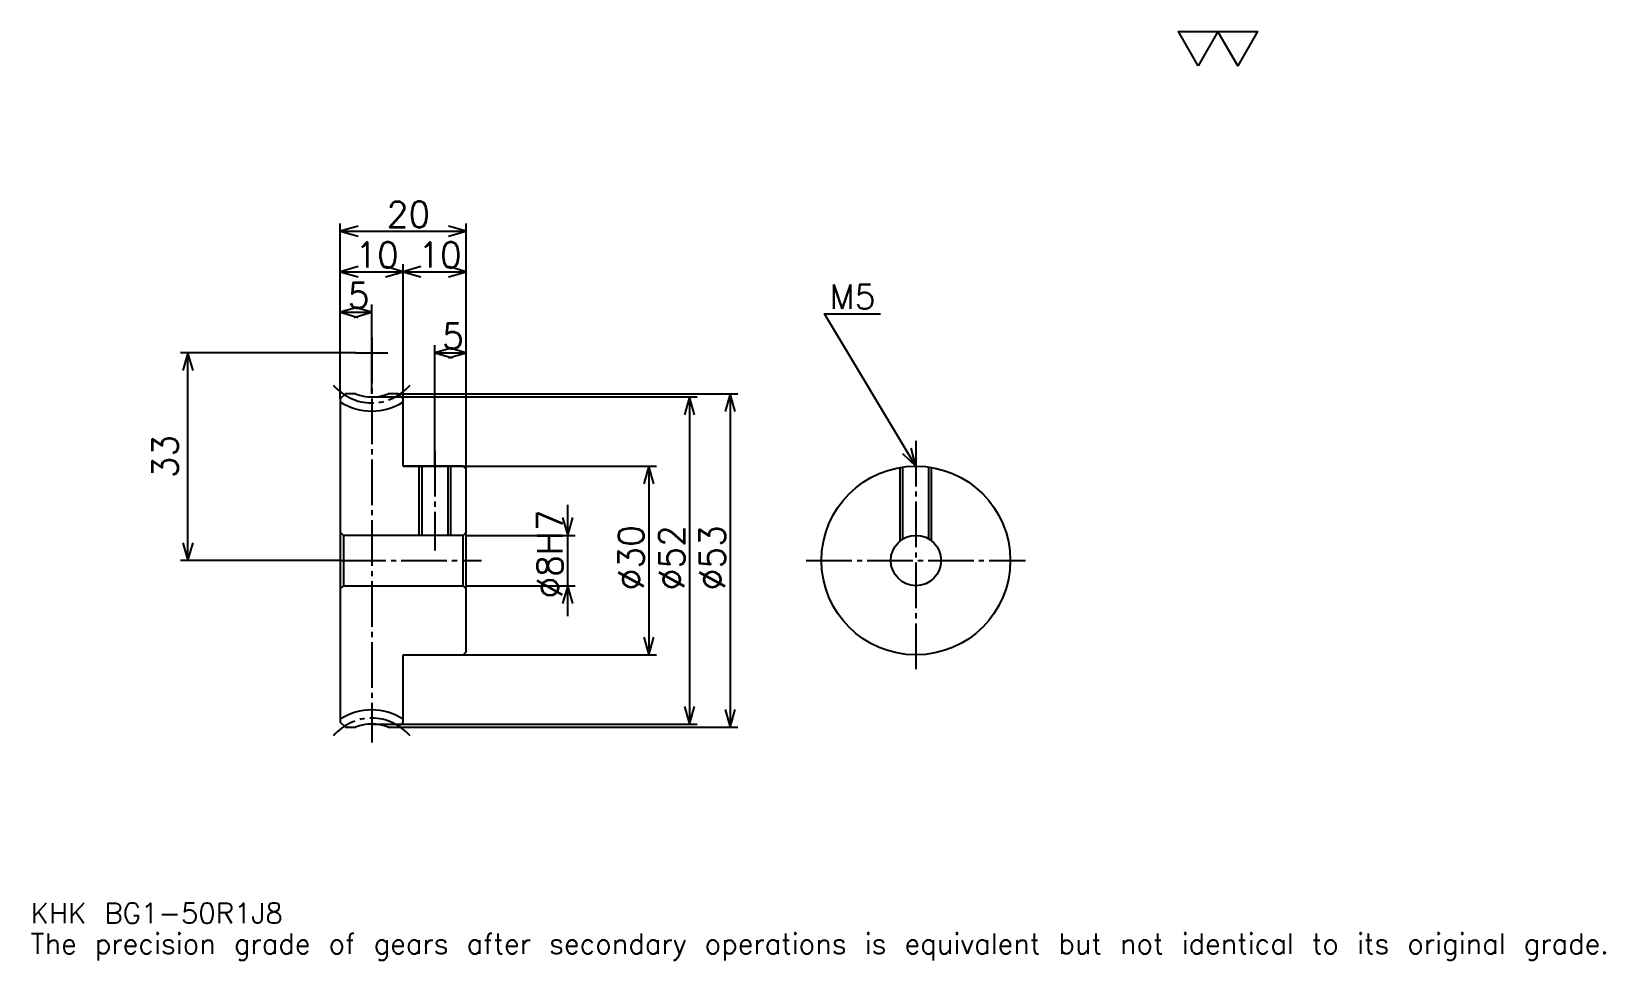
# Model space of a CAD drawing. Extents: x 8 to 258, y 3 to 151.
import ezdxf

# ---------------------------------------------------------------- set-up
doc = ezdxf.new("R2010")
doc.units = 0
doc.linetypes.add('DASHDOT', pattern=[9.677421, 7.258065, -0.806452, 0.806452, -0.806452])
doc.layers.get('0').update_dxf_attribs({"linetype": 'CONTINUOUS'})
doc.layers.add('DASHDOT', color=6, linetype='DASHDOT')
doc.styles.add('KANJI', font='TXT', dxfattribs={"bigfont": 'BIGFONT'})

msp = doc.modelspace()

# ---------------------------------------------------------------- linework, layer by layer
at = {"color": 5}
for p, q in [((57.258068, 93.032265), (57.258068, 120.096786)), ((77.258072, 93.032265), (77.258072, 120.096786)), ((57.258068, 118.8871), (77.258072, 118.8871)), ((67.258072, 93.032265), (67.258072, 113.645172)), ((57.258068, 112.435486), (67.258072, 112.435486)), ((67.258072, 112.435486), (77.258072, 112.435486)), ((57.258068, 105.983879), (62.258068, 105.983879)), ((62.258068, 93.032265), (62.258068, 107.193558)), ((72.258072, 93.032265), (72.258072, 100.741943)), ((59.677422, 99.532265), (31.854841, 99.532265)), ((33.064522, 66.532265), (33.064522, 99.532265)), ((72.258072, 99.532265), (77.258072, 99.532265)), ((57.258068, 92.225815), (57.258068, 93.032265)), ((62.258068, 92.532265), (77.258072, 92.532265)), ((66.451614, 93.032265), (77.258072, 93.032265)), ((67.258072, 92.225815), (67.258072, 93.032265)), ((72.258072, 81.532265), (72.258072, 93.032265)), ((77.258072, 93.032265), (120.403229, 93.032265)), ((77.258072, 81.032265), (77.258072, 93.032265)), ((77.258072, 92.532265), (113.951614, 92.532265)), ((112.741943, 92.532265), (112.741943, 40.532265)), ((119.19355, 93.032265), (119.19355, 40.032265)), ((67.258072, 81.532265), (77.258072, 81.532265)), ((77.258072, 81.532265), (107.5, 81.532265)), ((106.290329, 81.532265), (106.290329, 51.532265)), ((93.3871, 57.693554), (93.3871, 75.370972)), ((77.258072, 70.532265), (94.596779, 70.532265)), ((57.258068, 66.532265), (31.854843, 66.532265)), ((77.258072, 62.532265), (94.596779, 62.532265)), ((67.258072, 51.532265), (77.258072, 51.532265)), ((77.258072, 51.532265), (107.5, 51.532265)), ((62.258068, 40.532265), (77.258072, 40.532265)), ((66.451614, 40.032265), (77.258072, 40.032265)), ((77.258072, 40.532265), (113.951614, 40.532265)), ((77.258072, 40.032265), (120.403229, 40.032265))]:
    msp.add_line(p, q, dxfattribs=at)
at = {"color": 4}
for p, q in [((77.258072, 71.032265), (76.758072, 70.532265)), ((57.258068, 62.032265), (57.758068, 62.532265)), ((77.258072, 62.032265), (76.758072, 62.532265))]:
    msp.add_line(p, q, dxfattribs=at)
at = {"color": 7}
msp.add_lwpolyline([(193.548386, 145.161285), (190.403229, 150.6129), (202.983871, 150.6129), (199.838715, 145.161285), (196.693542, 150.6129), (193.548386, 145.161285)], dxfattribs=at)
at = {"color": 5}
for points in [[(60.08065, 119.693558), (57.258068, 118.8871), (60.08065, 118.080658)], [(74.435486, 118.080658), (77.258072, 118.8871), (74.435486, 119.693558)], [(60.08065, 113.241943), (57.258068, 112.435486), (60.08065, 111.629044)], [(64.435486, 111.629044), (67.258072, 112.435486), (64.435486, 113.241943)], [(70.08065, 113.241943), (67.258072, 112.435486), (70.08065, 111.629044)], [(74.435486, 111.629044), (77.258072, 112.435486), (74.435486, 113.241943)], [(60.08065, 106.790329), (57.258068, 105.983879), (60.08065, 105.177429)], [(59.435486, 105.177429), (62.258068, 105.983879), (59.435486, 106.790329)], [(148.709686, 81.532265), (134.193558, 105.725815), (143.064514, 105.725815)], [(75.08065, 100.338715), (72.258072, 99.532265), (75.08065, 98.725815)], [(74.435486, 98.725815), (77.258072, 99.532265), (74.435486, 100.338715)], [(33.870972, 96.709686), (33.064522, 99.532265), (32.258068, 96.709686)], [(113.548386, 89.709686), (112.741943, 92.532265), (111.935486, 89.709686)], [(120, 90.209686), (119.19355, 93.032265), (118.3871, 90.209686)], [(146.565948, 83.537689), (148.709686, 81.532265), (147.949005, 84.367523)], [(107.096771, 78.709686), (106.290329, 81.532265), (105.483871, 78.709686)], [(92.58065, 73.354843), (93.3871, 70.532265), (94.19355, 73.354843)], [(32.258068, 69.354843), (33.064522, 66.532265), (33.870972, 69.354843)], [(94.19355, 59.709686), (93.3871, 62.532265), (92.58065, 59.709686)], [(105.483871, 54.354843), (106.290329, 51.532265), (107.096771, 54.354843)], [(111.935486, 43.354843), (112.741943, 40.532265), (113.548386, 43.354843)], [(118.3871, 42.854843), (119.19355, 40.032265), (120, 42.854843)]]:
    msp.add_lwpolyline(points, dxfattribs=at)
at = {"color": 4}
for points in [[(59.659992, 93.032265), (58.064518, 93.032265), (57.258068, 92.225815), (57.258068, 62.032265)], [(67.258072, 81.532265), (67.258072, 92.225815), (66.451614, 93.032265), (64.856148, 93.032265)], [(67.258072, 51.532265), (76.758072, 51.532265), (77.258072, 52.032265), (77.258072, 81.032265), (76.758072, 81.532265), (67.258072, 81.532265)], [(69.758072, 81.532265), (69.758072, 70.532265)], [(70.193069, 81.532265), (70.193069, 70.532265)], [(74.323067, 81.532265), (74.323067, 70.532265)], [(74.758072, 81.532265), (74.758072, 70.532265)], [(146.209686, 69.654762), (146.209686, 81.322464)], [(146.644684, 69.958015), (146.644684, 81.389442)], [(150.774689, 69.958015), (150.774689, 81.389442)], [(151.209686, 69.654762), (151.209686, 81.322464)], [(57.258068, 71.032265), (57.758068, 70.532265), (57.758068, 62.532265), (76.758072, 62.532265), (76.758072, 70.532265), (57.758068, 70.532265)], [(57.258068, 62.032265), (57.258068, 40.838715), (58.064518, 40.032265), (59.659992, 40.032265)], [(64.856148, 40.032265), (66.451614, 40.032265), (67.258072, 40.838715), (67.258072, 51.532265)]]:
    msp.add_lwpolyline(points, dxfattribs=at)
for radius in [15, 4]:
    msp.add_circle((148.709686, 66.532265), radius, dxfattribs=at)
for centre, radius, start, end in [((62.258068, 99.532265), 7, 248.21321192, 291.78678997), ((62.258068, 99.532265), 9.25, 237.27955407, 302.72044593), ((62.258068, 33.532265), 9.25, 57.27955407, 122.72044593), ((62.258068, 33.532265), 7, 68.21321003, 111.78678808)]:
    msp.add_arc(centre, radius, start, end, dxfattribs=at)
at = {"layer": 'DASHDOT', "color": 7}
for p, q in [((62.258068, 101.951614), (62.258068, 37.612907)), ((59.677422, 99.532265), (64.838715, 99.532265)), ((148.709686, 85.564522), (148.709686, 49.112907)), ((57.258068, 66.532265), (79.677422, 66.532265)), ((131.290329, 66.532265), (166.129028, 66.532265))]:
    msp.add_line(p, q, dxfattribs=at)
msp.add_lwpolyline([(72.258072, 83.951622), (72.258072, 68.112907)], dxfattribs=at)
for centre, start, end in [((62.258068, 99.532265), 219.99999447, 320.00000553), ((62.258068, 33.532265), 39.99999447, 140.00000553)]:
    msp.add_arc(centre, 7.95, start, end, dxfattribs=at)

# ---------------------------------------------------------------- texts
at = {"color": 7, "style": 'KANJI'}
for s, height, p in [('20', 4.032258, (64.6371, 119.532265)), ('10', 4.032258, (59.6371, 113.08065)), ('10', 4.032258, (69.6371, 113.08065)), ('5', 4.032258, (58.447586, 106.629044)), ('M5', 3.870968, (135, 106.532265)), ('5', 4.032258, (73.447586, 100.177429)), ('KHK BG1-50R1J8', 3.225806, (8.064516, 8.870968)), ('The precision grade of gears after secondary operations is equivalent but not identical to its original grade.', 3.225806, (8.064516, 4.032258))]:
    msp.add_text(s, height=height, dxfattribs=at).set_placement(p)
for s, p in [('33', (31.451616, 79.604843)), ('%%c8H7', (92.58065, 60.483879)), ('%%c30', (105.483871, 61.794361)), ('%%c52', (111.935486, 61.794361)), ('%%c53', (118.3871, 61.794361))]:
    msp.add_text(s, height=4.032258, rotation=90, dxfattribs=at).set_placement(p)

doc.saveas('drawing.dxf')
